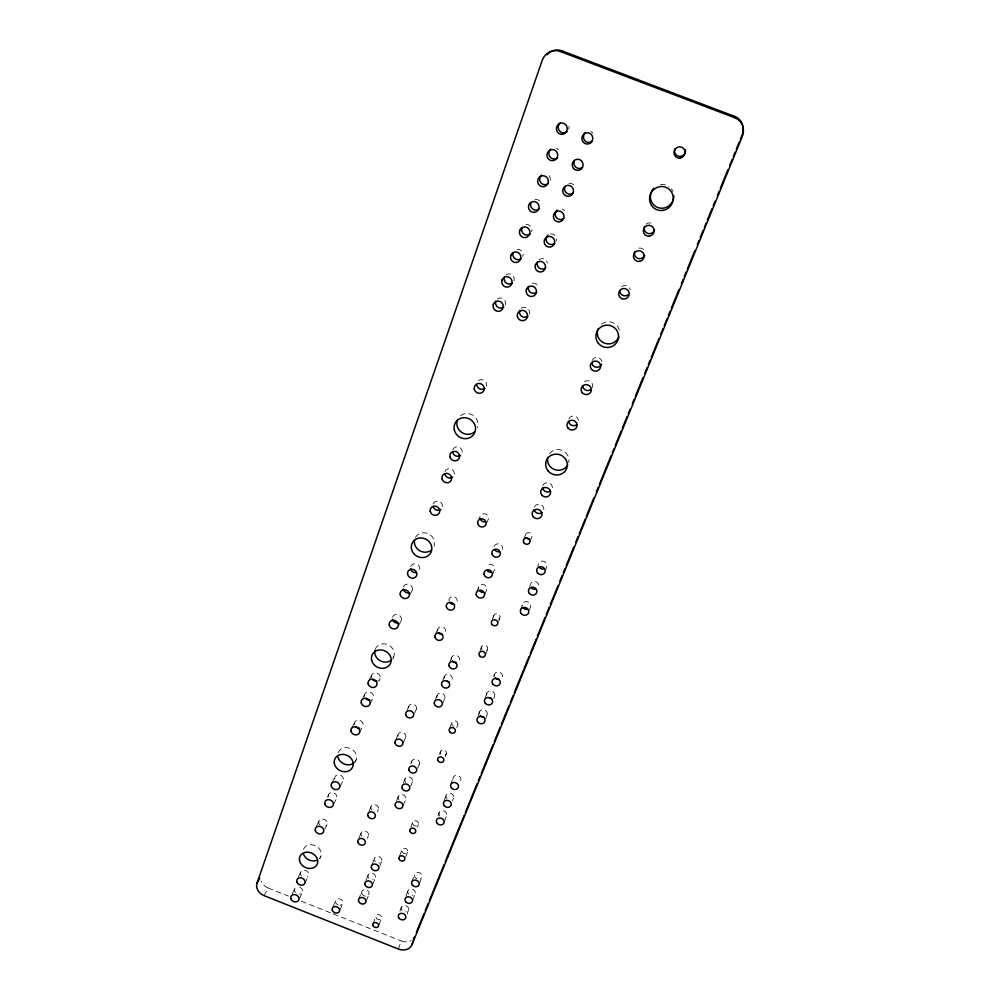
<?xml version="1.0" encoding="UTF-8"?>
<svg xmlns="http://www.w3.org/2000/svg" width="1000" height="1000" viewBox="0 0 1000 1000"><rect width="100%" height="100%" fill="white"/><g stroke="black" fill="none" stroke-linecap="round" stroke-linejoin="round"><path stroke-width="0.75" stroke-dasharray="5 3.75" d="M545.4 570.825L546.725 566.663A4.288 3.962 17.9 0 0 544.2 561.425A4.288 3.962 17.9 0 0 538.725 563.55L537.8 566.312M529.513 609.987L530.462 607.05A4.237 3.862 18.7 0 0 526.888 601.638A4.237 3.862 18.7 0 0 522.388 605.962M493.7 698.812L494.575 696.2M529.637 586.725L530.6 583.888A4.263 3.912 18.3 0 1 536.025 581.8A4.263 3.912 18.3 0 1 538.538 586.987M485.688 718.925L487.038 714.912M520.6 609.812L522.575 603.962M444.475 821.475L446.5 815.588M452.562 800.975L453.55 798.088M493.612 676.775L494.487 674.225M478.038 715.913L479.412 711.925M398.4 949.062L401.213 940.938A10.825 8.888 21 0 0 411.037 940.612M485.1 698.4L486.912 693.188M412.788 900.212L415.075 893.675M419.513 883.525L421.75 877.075M407.075 914.062L408.462 910.088M444.113 800.938L446.15 795.163M450.737 784.525L453.237 777.425M438.1 815.612L439.137 812.688M411.788 881.938L414.55 874.225M399.925 911.225L401.337 907.262M406.037 896.05L407.9 890.837M530.325 541.013L531.763 537.038A3.35 3.125 19.9 0 0 528.938 532.7A3.35 3.125 19.9 0 0 525.363 536.225M485.688 654.225L487.512 649.275M498.537 621.575L499.837 618.013M445.225 756.675L446.25 753.913M456.725 727.5L457.725 724.812M417.475 827.013L418.4 824.55M378.988 924.825L381.475 918.188M405.688 857.038L407.575 852M524.025 538.562L525.513 534.612M480.075 650.612L481.475 646.912M492.4 619.175L493.75 615.625M439.375 754.375L440.425 751.612M449.3 729.2L451.838 722.5M372.938 923.95L375.975 916M399.538 856.05L401.95 849.762M410.838 827.212L412.713 822.3M372.725 884.312L375.3 877.9M379.712 866.287L381.75 861.225M366.312 900.888L368.913 894.388M417.638 768.238L419.325 764.05M403.312 805.212L405.637 799.45M410.725 786.112L412.438 781.862M442.638 703.512L444.75 698.3M484.913 594.225L486.65 589.95A4.225 3.862 22.6 0 0 483.038 584.525A4.225 3.862 22.6 0 0 478.612 588.875M492.75 573.95L494.45 569.788A4.25 3.912 22.6 0 0 491.887 564.587A4.25 3.912 22.6 0 0 486.525 566.7M371.962 864.675L374.55 858.363M366.05 880.175L368.137 875.062M358.625 899.338L361.812 891.562M396.512 800.85L398.288 796.55M410.737 763.9L411.887 761.125M403.288 783.175L405.037 778.938M435.525 699.212L437.137 695.325M450.125 661.162L451.688 657.438M442.775 680.3L444.375 676.5M476.975 591.125L478.775 586.862M340.012 909.925L342.775 903.4M377.325 811.9L378.363 809.475M367.312 838.312L368.375 835.85M332.9 907.1L335.712 900.6M403.325 742.8L405.675 737.387M414.625 713.175L416.35 709.225M358.988 837.913L361.138 832.987M368.95 811.413L371.062 806.587M395.788 739.837L398.2 734.45M407.038 710.188L408.8 706.263M435.613 633.888L437.812 629.113M486.525 523.2L488.288 519.362A4.312 4.013 25.1 0 0 485.688 514.038A4.312 4.013 25.1 0 0 480.262 516.237L479.038 518.775M319.713 858.825L320.9 856.312M299.45 898.562L302.512 892.138M304.925 883.125L308.55 875.512M324.75 829.325L327.113 824.463M292.075 894.1L294.562 888.975M333.8 804L336.712 798.05M298.087 877.387L300.562 872.337M354.825 762.537L356.163 759.788M340.275 786.175L343.15 780.325M316.562 826.087L318.962 821.237M327.312 797.175L328.488 794.8M359.625 732.5L362.95 725.85M331.95 782.887L334.888 777.062M369.938 704.1L373.2 697.65M392.587 659.137L393.837 656.663M378.8 681.237L380.087 678.7M264.125 895.638L268.075 887.987A10.788 8.85 26.5 0 1 261.062 880.975M351.812 727.837L354.538 722.537M362.7 698.162L364.7 694.312M398.8 625.163L401.262 620.45M369.562 679.112L371.538 675.35M409.825 594.788L412.238 590.262M268.075 887.987L288.325 896.038M301.35 901.225L331.75 913.312M333.2 913.888L401.213 940.938M303.463 849.4A9.4 7.8 25.6 0 1 316.325 846.2A9.4 7.8 25.6 0 1 319.45 858.625M338.137 752.663A9.7 8.325 26.1 0 1 351.525 749.1A9.7 8.325 26.1 0 1 354.637 762.25M375.175 649.35A10.037 8.9 27.1 0 1 389.137 645.362A10.037 8.9 27.1 0 1 392.212 659.325M415.325 537.612A10.388 9.537 29 0 1 428.375 533.763A10.388 9.537 29 0 1 434.162 546.275M460.462 415.725A10.775 10.237 33.5 0 1 477.438 427.812M549.45 453.7A10.788 10.275 18.4 0 1 568.675 462.587M601.413 324.2A11.213 11.075 3.8 0 1 619.55 331.175M671.375 188.8A11.988 11.638 -59 0 1 672.925 191.438M660.462 184.638A11.988 11.638 -59 0 1 669.175 186.675M568.938 126.287A5.613 5.387 -83.3 0 1 568.663 129.175M590.775 131.6A5.613 5.4 -78.8 0 1 593.038 133.275M556.087 148.238A5.537 5.337 -86.3 0 1 558.337 149.887M549.038 175.763A5.463 5.3 89.8 0 1 549.925 181.163M568.95 183.375A5.463 5.312 -84.8 0 1 573.925 185.275M534.925 199.387A5.4 5.25 84.4 0 1 541 203.825M562.35 209.112A5.387 5.275 89.8 0 1 564.575 210.738M525.913 224.55A5.337 5.213 77.2 0 1 531.712 231.688M550.438 233.95A5.312 5.225 81.2 0 1 556.213 241.075M517.025 249.363A5.275 5.162 68.5 0 1 522.8 256.425M538.938 259.812A5.263 5.175 69 0 1 547.375 263.05M505.863 274.925A5.225 5.1 59.7 0 1 514 280.812M532.45 283.113A5.213 5.125 56.4 0 1 538.413 287.425M497.238 299.037A5.175 5.038 52.1 0 1 505.337 304.875M521.237 308.275A5.162 5.062 47.1 0 1 529.325 314.1M299.738 887.237A4.288 3.513 25.4 0 1 302.688 891.225A4.288 3.513 25.4 0 1 299.488 894.212M295.512 892.625A4.288 3.513 25.4 0 1 297.587 886.9M301.512 876.025A4.312 3.55 25.4 0 1 301.7 870.863A4.312 3.55 25.4 0 1 307.613 871.812A4.312 3.55 25.4 0 1 307.413 876.963M319.925 825.037A4.387 3.675 25.7 0 1 320.138 819.712A4.387 3.675 25.7 0 1 326.163 820.65A4.387 3.675 25.7 0 1 325.938 825.975M328.413 796.787A4.425 3.75 25.9 0 1 330.938 792.675A4.425 3.75 25.9 0 1 336.225 794.775A4.425 3.75 25.9 0 1 335.513 799.6M334.8 779.062A4.45 3.787 26 0 1 337.35 774.9A4.45 3.787 26 0 1 342.663 777A4.45 3.787 26 0 1 341.95 781.888M354.425 724.613A4.525 3.925 26.4 0 1 357.062 720.288A4.525 3.925 26.4 0 1 362.475 722.425A4.525 3.925 26.4 0 1 361.712 727.475M364.6 696.413A4.575 4 26.7 0 1 367.262 692.013A4.575 4 26.7 0 1 372.738 694.163A4.575 4 26.7 0 1 371.95 699.312M371.425 677.475A4.6 4.05 26.9 0 1 374.125 673.025A4.6 4.05 26.9 0 1 379.625 675.175A4.6 4.05 26.9 0 1 378.825 680.387M392.55 617.038A4.688 4.2 27.6 0 1 399.412 615.363A4.688 4.2 27.6 0 1 399.963 622.2M403.438 586.825A4.725 4.288 28.1 0 1 410.387 585.087A4.725 4.288 28.1 0 1 410.913 592.05M410.75 566.512A4.763 4.338 28.4 0 1 416.662 564.15A4.763 4.338 28.4 0 1 419.613 569.975M433.275 504.025A4.85 4.5 29.9 0 1 439.325 501.525A4.85 4.5 29.9 0 1 442.3 507.537M444.963 471.6A4.9 4.6 31 0 1 451.087 469.038A4.9 4.6 31 0 1 454.075 475.138M452.812 449.8A4.938 4.65 32 0 1 459 447.188A4.938 4.65 32 0 1 462 453.363M478.462 380.6A5.038 4.838 36.6 0 1 486.388 386.262M534.375 507.15A4.913 4.612 19.5 0 1 540.638 504.637A4.913 4.612 19.5 0 1 543.525 510.7M542.825 485.55A4.938 4.675 19.1 0 1 549.15 482.987A4.938 4.675 19.1 0 1 552.038 489.125M568.875 419.012A5.038 4.862 16.9 0 1 578.55 420.138M584.5 381.712A5.1 4.963 14.3 0 1 592.463 387.45M592.062 360.525A5.138 5.025 11.4 0 1 601.912 361.613M621.763 286.588A5.263 5.213 -28.7 0 1 630.237 289.85M638.925 248.113A5.362 5.288 -50.5 0 1 643.875 250M646.25 224.1A5.438 5.325 -55.7 0 1 651.562 223.212M361.95 836.35A3.887 3.275 23.8 0 1 362.212 831.637A3.887 3.275 23.8 0 1 367.575 832.475A3.887 3.275 23.8 0 1 367.312 837.188M338.15 904.925A3.8 3.125 23.8 0 1 336.312 899.675A3.8 3.125 23.8 0 1 342.362 900.662A3.8 3.125 23.8 0 1 340.062 905.238M398.088 736.275A4.025 3.5 24 0 1 400.475 732.463A4.025 3.5 24 0 1 405.288 734.362A4.025 3.5 24 0 1 404.562 738.825M371.875 810.013A3.925 3.337 23.9 0 1 372.15 805.225A3.925 3.337 23.9 0 1 377.562 806.05A3.925 3.337 23.9 0 1 377.287 810.85M437.675 631.062A4.162 3.738 24.4 0 1 440.213 626.962A4.162 3.738 24.4 0 1 445.188 628.913A4.162 3.738 24.4 0 1 444.375 633.688M408.675 708.125A4.062 3.562 24.1 0 1 411.112 704.237A4.062 3.562 24.1 0 1 415.962 706.137A4.062 3.562 24.1 0 1 415.213 710.688M449.012 600.925A4.2 3.812 24.5 0 1 453.363 596.613A4.2 3.812 24.5 0 1 456.975 601.987M416.95 878.65A3.875 3.237 21.1 0 1 414.812 873.713A3.875 3.237 21.1 0 1 420.513 873.312A3.875 3.237 21.1 0 1 420.662 878.388M408.663 894.112A3.85 3.2 21.2 0 1 409.513 889.25A3.85 3.2 21.2 0 1 415 891.438A3.85 3.2 21.2 0 1 412.25 895.537M402.1 910.512A3.837 3.162 21.2 0 1 402.925 905.7A3.837 3.162 21.2 0 1 408.387 907.862A3.837 3.162 21.2 0 1 405.662 911.925M375.337 861.7A3.875 3.237 22.9 0 1 376.138 856.762A3.875 3.237 22.9 0 1 381.65 858.938A3.875 3.237 22.9 0 1 378.938 863.125M368.938 878.35A3.85 3.2 22.9 0 1 369.725 873.475A3.85 3.2 22.9 0 1 375.2 875.638A3.85 3.2 22.9 0 1 372.512 879.775M441.025 754.375A3.125 2.725 21.6 0 1 441.75 750.25A3.125 2.725 21.6 0 1 446.213 752.013A3.125 2.725 21.6 0 1 443.938 755.525M453.1 779.225A4 3.462 20.5 0 1 455.55 775.487A4 3.462 20.5 0 1 460.35 777.375A4 3.462 20.5 0 1 459.538 781.775M446.9 798.637A3.975 3.413 20.6 0 1 447.287 793.763A3.975 3.413 20.6 0 1 452.812 794.6A3.975 3.413 20.6 0 1 452.425 799.475M439.9 816.125A3.962 3.375 20.7 0 1 440.262 811.312A3.962 3.375 20.7 0 1 445.75 812.15A3.962 3.375 20.7 0 1 445.375 816.963M411.763 762.925A4 3.45 22.8 0 1 414.162 759.175A4 3.45 22.8 0 1 418.95 761.062A4 3.45 22.8 0 1 418.2 765.475M405.825 782.425A3.975 3.413 22.8 0 1 406.15 777.537A3.975 3.413 22.8 0 1 411.65 778.363A3.975 3.413 22.8 0 1 411.325 783.25M399.075 800A3.95 3.375 22.9 0 1 399.387 795.163A3.95 3.375 22.9 0 1 404.85 796A3.95 3.375 22.9 0 1 404.538 800.825M482.062 649.85A3.237 2.913 21 0 1 482.413 645.725A3.237 2.913 21 0 1 486.925 646.338A3.237 2.913 21 0 1 486.575 650.475M453.775 726.237A3.162 2.775 21.5 0 1 452.062 722.075A3.162 2.775 21.5 0 1 456.75 721.625A3.162 2.775 21.5 0 1 456.825 725.95M494.325 676.137A4.138 3.7 19.6 0 1 496.925 672.125A4.138 3.7 19.6 0 1 501.887 674.075A4.138 3.7 19.6 0 1 501 678.75M486.737 695.088A4.112 3.65 19.8 0 1 489.325 691.125A4.112 3.65 19.8 0 1 494.25 693.05A4.112 3.65 19.8 0 1 493.375 697.688M479.263 713.8A4.088 3.613 20 0 1 481.812 709.887A4.088 3.613 20 0 1 486.712 711.812A4.088 3.613 20 0 1 485.85 716.388M451.538 659.362A4.138 3.7 22.7 0 1 455.825 655.225A4.138 3.7 22.7 0 1 459.387 660.462M444.225 678.4A4.112 3.65 22.7 0 1 446.737 674.412A4.112 3.65 22.7 0 1 451.662 676.35A4.112 3.65 22.7 0 1 450.85 681M437 697.2A4.088 3.613 22.8 0 1 439.5 693.275A4.088 3.613 22.8 0 1 444.387 695.188A4.088 3.613 22.8 0 1 443.587 699.788M493.612 617.175A3.275 2.975 20.8 0 1 495.675 613.938A3.275 2.975 20.8 0 1 499.588 615.462A3.275 2.975 20.8 0 1 498.888 619.237M494.363 546.263A4.288 3.962 22.5 0 1 499.775 544.125A4.288 3.962 22.5 0 1 502.337 549.375M401.85 851.1A3.025 2.55 21.9 0 0 406.737 853.025A3.025 2.55 21.9 0 0 405.7 848.512A3.025 2.55 21.9 0 0 401.85 851.1M375.9 917.275A2.963 2.438 22.1 0 0 380.662 919.175A2.963 2.438 22.1 0 0 379.625 914.825A2.963 2.438 22.1 0 0 375.9 917.275M361.712 893.225A3.825 3.162 22.9 0 0 367.875 895.675A3.825 3.162 22.9 0 0 366.5 890.025A3.825 3.162 22.9 0 0 361.712 893.225M412.625 823.65A3.062 2.6 21.9 0 0 417.55 825.6A3.062 2.6 21.9 0 0 416.512 821A3.062 2.6 21.9 0 0 412.625 823.65"/><path stroke-width="1.5" d="M742.487 134.012A14.612 13.85 -57 0 0 734.663 116.4L561.962 50.85L560.125 51.45A14.737 13.9 -83 0 0 542.212 60.425L256.975 883.225A10.888 8.9 26.5 0 0 264.125 895.638L398.4 949.062A10.925 8.938 21 0 0 411.9 944.85L414.15 938.088M416.375 932.4L424.038 913.612M425.225 910.725L428.175 903.5M429.35 900.612L444.113 864.5M445.288 861.6L464.175 815.375M465.35 812.487L477.163 783.587M478.338 780.7L480.112 776.363M481.287 773.475L493.1 744.575M494.275 741.688L500.175 727.25M501.362 724.35L509.025 705.575M510.213 702.688L513.162 695.462M514.338 692.575L529.1 656.45M530.275 653.562L536.175 639.113M537.362 636.225L545.025 617.45M546.213 614.55L549.163 607.325M550.337 604.438L558.013 585.662M559.788 581.325L562.15 575.55M563.325 572.663L565.1 568.325M566.275 565.438L573.95 546.65M575.725 542.312L578.075 536.538M579.263 533.65L585.163 519.2M586.337 516.312L594.012 497.537M596.375 491.75L598.15 487.413M599.325 484.525L611.125 455.637M612.312 452.75L614.087 448.413M615.262 445.525L621.163 431.075M622.35 428.188L627.062 416.625M628.25 413.738L630.013 409.4M632.375 403.625L634.15 399.288M635.325 396.4L643 377.612M644.775 373.288L647.138 367.5M648.312 364.613L650.088 360.288M651.263 357.388L658.938 338.612M660.7 334.275L663.062 328.5M664.25 325.613L667.2 318.387M668.375 315.5L670.15 311.163M671.325 308.275L679 289.488M681.363 283.712L683.138 279.375M684.312 276.488L686.087 272.15M687.262 269.262L694.938 250.487M697.3 244.7L699.062 240.375M700.25 237.475L703.2 230.25M704.375 227.362L706.15 223.038M707.325 220.138L712.05 208.588M713.238 205.7L715 201.363M717.362 195.588L719.137 191.25M720.312 188.363L727.987 169.575M729.762 165.238L732.113 159.462M733.3 156.575L735.075 152.238M736.25 149.35L739.2 142.125M740.375 139.238L742.15 134.9L742.3 136.438L411.9 944.85M256.975 883.225L259.65 878.188M560.125 51.45L734.737 117.737A14.775 14 -56.8 0 1 742.3 136.438M734.663 116.4L734.737 117.737M414.363 937.262A10.825 8.888 21 0 1 413.387 938.725M548.362 53.5A14.575 13.75 -82.8 0 1 561.962 50.85M547.05 54.825A14.575 13.75 -82.8 0 1 547.688 54.138M317.162 860.212A9.4 7.8 25.6 0 1 303.312 853.538M353.537 763.213A9.7 8.325 26.1 0 1 337.938 757.062M391.062 660.362A10.037 8.9 27.1 0 1 379.712 660.487A10.037 8.9 27.1 0 1 374.862 650.45M431.238 550.262A10.388 9.537 29 0 1 419.425 550.562A10.388 9.537 29 0 1 414.5 539.925M474.338 432.113A10.775 10.237 33.5 0 1 457.388 420.05M567.7 465.037A10.788 10.275 18.4 0 1 547.75 457.312M618.913 336.875A11.213 11.075 3.8 0 1 604.412 343.137A11.213 11.075 3.8 0 1 598 328.825M673.85 195.938A11.988 11.638 -59 0 1 657.738 207.5A11.988 11.638 -59 0 1 653.75 188.263M567.038 131.562A5.613 5.387 -83.3 0 1 559.462 130.863A5.613 5.387 -83.3 0 1 560.188 122.95M592.25 141.163A5.613 5.4 -78.8 0 1 584.65 140.463A5.613 5.4 -78.8 0 1 585.438 132.575M557.612 157.7A5.537 5.337 -86.3 0 1 550.1 156.988A5.537 5.337 -86.3 0 1 550.812 149.188M582.638 167.25A5.537 5.35 -81.2 0 1 574.25 161.088M548.337 183.463A5.463 5.3 89.8 0 1 540.875 182.75A5.463 5.3 89.8 0 1 541.562 175.05M573.175 192.963A5.463 5.312 -84.8 0 1 564.837 186.863M539.188 208.875A5.4 5.25 84.4 0 1 530.887 202.825M563.85 218.312A5.387 5.275 89.8 0 1 556.425 217.575A5.387 5.275 89.8 0 1 557.15 210M530.163 233.925A5.337 5.213 77.2 0 1 521.912 227.925M554.65 243.312A5.312 5.225 81.2 0 1 547.288 242.562A5.312 5.225 81.2 0 1 547.975 235.087M521.263 258.625A5.275 5.162 68.5 0 1 513.075 252.688M545.575 267.962A5.263 5.175 69 0 1 537.388 262.025M512.487 282.987A5.225 5.1 59.7 0 1 504.35 277.1M536.625 292.262A5.213 5.125 56.4 0 1 528.5 286.388M503.837 307.013A5.175 5.038 52.1 0 1 495.75 301.175M527.8 316.238A5.162 5.062 47.1 0 1 519.725 310.413M359.688 728.225A4.525 3.925 26.4 0 1 355.475 726.562M369.9 700.075A4.575 4 26.7 0 1 365.65 698.4M376.75 681.162A4.6 4.05 26.9 0 1 372.488 679.488M397.837 623.025A4.688 4.2 27.6 0 1 392.413 619.25M408.775 592.888A4.725 4.288 28.1 0 1 403.3 589.075M416.112 572.638A4.763 4.338 28.4 0 1 410.613 568.787M440.925 509.425A4.85 4.5 29.9 0 1 433.113 506.375M452.688 477.062A4.9 4.6 31 0 1 444.787 474M460.588 455.312A4.938 4.65 32 0 1 452.638 452.225M484.925 388.3A5.038 4.838 36.6 0 1 476.812 385.163M542.062 512.612A4.913 4.612 19.5 0 1 534.15 509.538M550.575 491.062A4.938 4.675 19.1 0 1 542.6 487.962M576.763 424.663A5.038 4.862 16.9 0 1 568.625 421.512M590.913 389.513A5.1 4.963 14.3 0 1 582.688 386.337M601.638 364.212A5.138 5.025 11.4 0 1 591.788 363.113M628.312 294.725A5.263 5.213 -28.7 0 1 619.85 291.475M644.65 255.275A5.362 5.288 -50.5 0 1 637.75 258.35A5.362 5.288 -50.5 0 1 634.763 251.488M654.55 230.175A5.438 5.325 -55.7 0 1 647.588 233.325A5.438 5.325 -55.7 0 1 644.6 226.375M685.487 149.825A5.675 5.438 -61.3 0 1 679.362 156.375A5.675 5.438 -61.3 0 1 674.95 148.85M442.475 634.412A4.162 3.738 24.4 0 1 438.6 632.9M485.05 521.825A4.312 4.013 25.1 0 1 480.087 518.325M453.85 604.312A4.2 3.812 24.5 0 1 449.95 602.788M499.075 679.463A4.138 3.7 19.6 0 1 495.225 677.95M491.475 698.375A4.112 3.65 19.8 0 1 489.375 698.075M483.963 717.062A4.088 3.613 20 0 1 480.163 715.575M456.312 662.688A4.138 3.7 22.7 0 1 452.463 661.175M448.975 681.7A4.112 3.65 22.7 0 1 446.887 681.4M529.212 538.95A3.35 3.125 19.9 0 1 526.087 537.737M543.438 569.075A4.288 3.962 17.9 0 1 539.45 567.513M535.288 589.35A4.263 3.912 18.3 0 1 531.325 587.8M527.238 609.388A4.237 3.862 18.7 0 1 523.3 607.837M499.113 551.8A4.288 3.962 22.5 0 1 495.125 550.25M491.25 572.175A4.25 3.912 22.6 0 1 487.287 570.625M483.475 592.3A4.225 3.862 22.6 0 1 479.55 590.763M299.6 860.962A9.475 7.85 25.5 0 0 314.825 867.05A9.475 7.85 25.5 0 0 311.25 852.925A9.475 7.85 25.5 0 0 299.6 860.962M334.412 763.875A9.787 8.387 26.1 0 0 350.163 770.125A9.787 8.387 26.1 0 0 346.6 755.163A9.787 8.387 26.1 0 0 334.412 763.875M371.625 660.113A10.125 8.963 27.1 0 0 387.925 666.55A10.125 8.963 27.1 0 0 384.387 650.675A10.125 8.963 27.1 0 0 371.625 660.113M411.475 548.962A10.488 9.613 28.9 0 0 428.363 555.6A10.488 9.613 28.9 0 0 424.875 538.713A10.488 9.613 28.9 0 0 411.475 548.962M454.275 429.637A10.888 10.325 33.4 0 0 471.8 436.475A10.888 10.325 33.4 0 0 468.363 418.45A10.888 10.325 33.4 0 0 454.275 429.637M548.125 470.938A10.9 10.362 18.5 0 0 566.663 468.537A10.9 10.362 18.5 0 0 554.75 454.237A10.9 10.362 18.5 0 0 548.125 470.938M598.375 343.288A11.325 11.175 5.1 0 0 617.775 340.425A11.325 11.175 5.1 0 0 605.525 325.275A11.325 11.175 5.1 0 0 598.375 343.288M663.062 210.375A12.112 11.762 -58.8 0 0 670.75 190.888A12.112 11.762 -58.8 0 0 650.413 194.312A12.112 11.762 -58.8 0 0 663.062 210.375M565.288 133.025A5.675 5.438 -83.7 0 0 563.737 123.35A5.675 5.438 -83.7 0 0 556.45 129.662A5.675 5.438 -83.7 0 0 565.288 133.025M590.775 142.738A5.675 5.45 -79.1 0 0 589.275 133.075A5.675 5.45 -79.1 0 0 581.938 139.375A5.675 5.45 -79.1 0 0 590.775 142.738M555.775 159.438A5.6 5.4 -86.7 0 0 554.225 149.887A5.6 5.4 -86.7 0 0 547.013 156.1A5.6 5.4 -86.7 0 0 555.775 159.438M581.075 169.1A5.587 5.412 -81.7 0 0 579.575 159.562A5.587 5.412 -81.7 0 0 572.3 165.75A5.587 5.412 -81.7 0 0 581.075 169.1M539.562 176.975A5.525 5.35 89.1 0 0 541.138 186.4A5.525 5.35 89.1 0 0 548.263 180.3A5.525 5.35 89.1 0 0 539.562 176.975M571.525 195.075A5.513 5.375 -85.4 0 0 570.013 185.662A5.513 5.375 -85.4 0 0 562.812 191.75A5.513 5.375 -85.4 0 0 571.525 195.075M530.375 202.725A5.45 5.312 83.5 0 0 531.938 212.037A5.45 5.312 83.5 0 0 539 206.025A5.45 5.312 83.5 0 0 530.375 202.725M555.325 212.275A5.438 5.325 88.8 0 0 556.85 221.575A5.438 5.325 88.8 0 0 563.962 215.588A5.438 5.325 88.8 0 0 555.325 212.275M519.738 230.375A5.387 5.263 76.1 0 0 525.6 237.587A5.387 5.263 76.1 0 0 528.725 228.863A5.387 5.263 76.1 0 0 519.738 230.375M544.487 239.862A5.375 5.288 79.8 0 0 550.325 247.062A5.375 5.288 79.8 0 0 553.525 238.375A5.375 5.288 79.8 0 0 544.487 239.862M510.812 255.375A5.325 5.213 67.4 0 0 516.638 262.5A5.325 5.213 67.4 0 0 519.725 253.912A5.325 5.213 67.4 0 0 510.812 255.375M535.388 264.812A5.312 5.225 67.3 0 0 541.188 271.938A5.312 5.225 67.3 0 0 544.338 263.363A5.312 5.225 67.3 0 0 535.388 264.812M502.013 280.025A5.275 5.15 58.6 0 0 507.812 287.075A5.275 5.15 58.6 0 0 510.85 278.6A5.275 5.15 58.6 0 0 502.013 280.025M526.413 289.4A5.263 5.175 55 0 0 532.188 296.45A5.263 5.175 55 0 0 535.288 288A5.263 5.175 55 0 0 526.413 289.4M493.338 304.337A5.225 5.088 51.3 0 0 499.1 311.312A5.225 5.088 51.3 0 0 502.1 302.962A5.225 5.088 51.3 0 0 493.338 304.337M517.337 316.312A5.213 5.112 46.2 0 0 525.725 319.562A5.213 5.112 46.2 0 0 524.188 310.712A5.213 5.112 46.2 0 0 517.337 316.312M290.763 898.538A4.325 3.538 25.4 0 0 297.7 901.3A4.325 3.538 25.4 0 0 296.05 894.925A4.325 3.538 25.4 0 0 290.763 898.538M296.788 881.812A4.35 3.575 25.4 0 0 303.775 884.587A4.35 3.575 25.4 0 0 302.113 878.15A4.35 3.575 25.4 0 0 296.788 881.812M315.287 830.462A4.425 3.7 25.7 0 0 322.388 833.288A4.425 3.7 25.7 0 0 320.737 826.65A4.425 3.7 25.7 0 0 315.287 830.462M324.85 803.888A4.462 3.762 25.9 0 0 332.025 806.737A4.462 3.762 25.9 0 0 330.375 800A4.462 3.762 25.9 0 0 324.85 803.888M331.275 786.05A4.487 3.812 26 0 0 338.5 788.913A4.487 3.812 26 0 0 336.838 782.1A4.487 3.812 26 0 0 331.275 786.05M351.025 731.237A4.575 3.95 26.4 0 0 358.375 734.137A4.575 3.95 26.4 0 0 356.725 727.1A4.575 3.95 26.4 0 0 351.025 731.237M361.25 702.837A4.612 4.025 26.6 0 0 368.675 705.775A4.612 4.025 26.6 0 0 367.025 698.612A4.612 4.025 26.6 0 0 361.25 702.837M368.125 683.763A4.638 4.075 26.8 0 0 375.588 686.712A4.638 4.075 26.8 0 0 373.95 679.488A4.638 4.075 26.8 0 0 368.125 683.763M389.25 625.112A4.725 4.237 27.6 0 0 396.863 628.1A4.725 4.237 27.6 0 0 395.225 620.625A4.725 4.237 27.6 0 0 389.25 625.112M400.213 594.7A4.775 4.312 28 0 0 407.9 597.712A4.775 4.312 28 0 0 406.262 590.112A4.775 4.312 28 0 0 400.213 594.7M407.562 574.263A4.812 4.375 28.4 0 0 415.312 577.3A4.812 4.375 28.4 0 0 413.675 569.6A4.812 4.375 28.4 0 0 407.562 574.263M430.238 511.35A4.9 4.537 29.9 0 0 438.125 514.425A4.9 4.537 29.9 0 0 436.512 506.475A4.9 4.537 29.9 0 0 430.238 511.35M441.987 478.7A4.95 4.638 31 0 0 449.963 481.8A4.95 4.638 31 0 0 448.35 473.7A4.95 4.638 31 0 0 441.987 478.7M449.9 456.737A4.988 4.688 31.9 0 0 457.925 459.862A4.988 4.688 31.9 0 0 456.325 451.675A4.988 4.688 31.9 0 0 449.9 456.737M474.275 389.087A5.088 4.888 36.4 0 0 482.463 392.262A5.088 4.888 36.4 0 0 480.875 383.775A5.088 4.888 36.4 0 0 474.275 389.087M533.3 516.825A4.963 4.65 19.6 0 0 541.7 515.788A4.963 4.65 19.6 0 0 536.25 509.338A4.963 4.65 19.6 0 0 533.3 516.825M541.812 495.1A4.988 4.713 19.2 0 0 550.288 494.025A4.988 4.713 19.2 0 0 544.812 487.512A4.988 4.713 19.2 0 0 541.812 495.1M568.088 428.162A5.088 4.9 17 0 0 576.763 426.975A5.088 4.9 17 0 0 571.2 420.262A5.088 4.9 17 0 0 568.088 428.162M582.275 392.713A5.15 5 14.7 0 0 591.062 391.463A5.15 5 14.7 0 0 585.462 384.637A5.15 5 14.7 0 0 582.275 392.713M591.462 369.288A5.188 5.075 12 0 0 600.325 368.013A5.188 5.075 12 0 0 594.7 361.112A5.188 5.075 12 0 0 591.462 369.288M622.013 298.688A5.312 5.275 -25.7 0 0 629.2 292.95A5.312 5.275 -25.7 0 0 620.65 289.65A5.312 5.275 -25.7 0 0 622.013 298.688M639.538 261.425A5.412 5.337 -49.6 0 0 642.975 252.712A5.412 5.337 -49.6 0 0 633.763 254.2A5.412 5.337 -49.6 0 0 639.538 261.425M649.5 236.15A5.487 5.375 -55.3 0 0 652.987 227.3A5.487 5.375 -55.3 0 0 643.7 228.837A5.487 5.375 -55.3 0 0 649.5 236.15M680.275 158.075A5.737 5.5 -61.3 0 0 683.913 148.837A5.737 5.5 -61.3 0 0 674.375 150.512A5.737 5.5 -61.3 0 0 680.275 158.075M357.812 842.1A3.925 3.287 23.8 0 0 364.125 844.613A3.925 3.287 23.8 0 0 362.713 838.737A3.925 3.287 23.8 0 0 357.812 842.1M332.25 910.062A3.837 3.137 23.8 0 0 338.425 912.513A3.837 3.137 23.8 0 0 337.013 906.875A3.837 3.137 23.8 0 0 332.25 910.062M395.075 743.025A4.062 3.525 24 0 0 401.6 745.612A4.062 3.525 24 0 0 400.213 739.375A4.062 3.525 24 0 0 395.075 743.025M367.788 815.575A3.962 3.35 23.9 0 0 374.162 818.1A3.962 3.35 23.9 0 0 372.75 812.138A3.962 3.35 23.9 0 0 367.788 815.575M434.925 637.05A4.2 3.775 24.4 0 0 441.688 639.7A4.2 3.775 24.4 0 0 440.312 633.088A4.2 3.775 24.4 0 0 434.925 637.05M405.737 714.675A4.1 3.588 24.1 0 0 412.325 717.275A4.1 3.588 24.1 0 0 410.938 710.938A4.1 3.588 24.1 0 0 405.737 714.675M477.663 523.425A4.35 4.05 25.1 0 0 484.675 526.163A4.35 4.05 25.1 0 0 483.312 519.113A4.35 4.05 25.1 0 0 477.663 523.425M446.35 606.675A4.237 3.837 24.5 0 0 453.188 609.362A4.237 3.837 24.5 0 0 451.812 602.625A4.237 3.837 24.5 0 0 446.35 606.675M398.975 858.65A3.05 2.562 22 0 0 403.888 860.6A3.05 2.562 22 0 0 402.85 856.05A3.05 2.562 22 0 0 398.975 858.65M372.85 925.225A2.988 2.45 22.1 0 0 377.663 927.138A2.988 2.45 22.1 0 0 376.6 922.775A2.988 2.45 22.1 0 0 372.85 925.225M412.55 885.275A3.912 3.262 21.1 0 0 419.062 884.825A3.912 3.262 21.1 0 0 414.663 880.037A3.912 3.262 21.1 0 0 412.55 885.275M405.875 901.95A3.887 3.225 21.2 0 0 412.337 901.525A3.887 3.225 21.2 0 0 407.962 896.775A3.887 3.225 21.2 0 0 405.875 901.95M399.263 918.45A3.862 3.188 21.2 0 0 405.688 918.037A3.862 3.188 21.2 0 0 401.325 913.325A3.862 3.188 21.2 0 0 399.263 918.45M371.35 867.65A3.9 3.262 22.9 0 0 377.625 870.15A3.9 3.262 22.9 0 0 376.25 864.338A3.9 3.262 22.9 0 0 371.35 867.65M364.9 884.425A3.887 3.225 22.9 0 0 371.15 886.912A3.887 3.225 22.9 0 0 369.762 881.162A3.887 3.225 22.9 0 0 364.9 884.425M358.537 901.012A3.862 3.188 22.9 0 0 364.75 903.475A3.862 3.188 22.9 0 0 363.363 897.788A3.862 3.188 22.9 0 0 358.537 901.012M437.7 759.938A3.162 2.737 21.6 0 0 442.788 761.95A3.162 2.737 21.6 0 0 441.75 757.125A3.162 2.737 21.6 0 0 437.7 759.938M409.812 831.025A3.088 2.612 21.9 0 0 414.775 833A3.088 2.612 21.9 0 0 413.725 828.375A3.088 2.612 21.9 0 0 409.812 831.025M451.5 788.062A4.037 3.487 20.5 0 0 458.263 787.487A4.037 3.487 20.5 0 0 453.75 782.463A4.037 3.487 20.5 0 0 451.5 788.062M444.363 805.875A4.013 3.438 20.7 0 0 451.075 805.325A4.013 3.438 20.7 0 0 446.587 800.35A4.013 3.438 20.7 0 0 444.363 805.875M437.312 823.475A3.987 3.4 20.8 0 0 443.975 822.95A3.987 3.4 20.8 0 0 439.513 818.012A3.987 3.4 20.8 0 0 437.312 823.475M408.888 769.887A4.037 3.475 22.8 0 0 415.387 772.45A4.037 3.475 22.8 0 0 414.025 766.3A4.037 3.475 22.8 0 0 408.888 769.887M402.013 787.8A4.013 3.438 22.9 0 0 408.462 790.35A4.013 3.438 22.9 0 0 407.1 784.262A4.013 3.438 22.9 0 0 402.013 787.8M395.213 805.5A3.987 3.4 22.9 0 0 401.625 808.05A3.987 3.4 22.9 0 0 400.262 802.025A3.987 3.4 22.9 0 0 395.213 805.5M479.738 656.025A3.275 2.938 21.1 0 0 485.238 655.462A3.275 2.938 21.1 0 0 481.6 651.3A3.275 2.938 21.1 0 0 479.738 656.025M449.888 732.038A3.188 2.788 21.5 0 0 455.225 731.538A3.188 2.788 21.5 0 0 451.662 727.537A3.188 2.788 21.5 0 0 449.888 732.038M493.038 684.35A4.188 3.725 19.7 0 0 500.075 683.65A4.188 3.725 19.7 0 0 495.45 678.363A4.188 3.725 19.7 0 0 493.038 684.35M485.4 703.413A4.15 3.675 19.9 0 0 492.388 702.738A4.15 3.675 19.9 0 0 487.788 697.5A4.15 3.675 19.9 0 0 485.4 703.413M477.863 722.237A4.125 3.638 20 0 0 484.8 721.587A4.125 3.638 20 0 0 480.213 716.4A4.125 3.638 20 0 0 477.863 722.237M448.938 665.588A4.175 3.725 22.7 0 0 455.662 668.225A4.175 3.725 22.7 0 0 454.312 661.7A4.175 3.725 22.7 0 0 448.938 665.588M441.575 684.762A4.15 3.675 22.8 0 0 448.263 687.387A4.15 3.675 22.8 0 0 446.912 680.925A4.15 3.675 22.8 0 0 441.575 684.762M434.3 703.7A4.125 3.638 22.8 0 0 440.95 706.312A4.125 3.638 22.8 0 0 439.588 699.925A4.125 3.638 22.8 0 0 434.3 703.7M524.113 543.038A3.388 3.15 20 0 0 529.85 542.337A3.388 3.15 20 0 0 526.112 537.962A3.388 3.15 20 0 0 524.113 543.038M492.1 624.55A3.3 2.988 20.8 0 0 497.663 623.95A3.3 2.988 20.8 0 0 494 619.738A3.3 2.988 20.8 0 0 492.1 624.55M537.612 573.062A4.338 4 18 0 0 544.95 572.225A4.338 4 18 0 0 540.2 566.638A4.338 4 18 0 0 537.612 573.062M529.412 593.525A4.3 3.95 18.4 0 0 536.7 592.7A4.3 3.95 18.4 0 0 531.975 587.175A4.3 3.95 18.4 0 0 529.412 593.525M521.325 613.713A4.275 3.9 18.7 0 0 528.562 612.925A4.275 3.9 18.7 0 0 523.85 607.45A4.275 3.9 18.7 0 0 521.325 613.713M491.912 553.688A4.325 4 22.6 0 0 498.888 556.413A4.325 4 22.6 0 0 497.562 549.462A4.325 4 22.6 0 0 491.912 553.688M484.012 574.25A4.3 3.95 22.6 0 0 490.938 576.962A4.3 3.95 22.6 0 0 489.613 570.087A4.3 3.95 22.6 0 0 484.012 574.25M476.213 594.562A4.275 3.9 22.6 0 0 483.1 597.263A4.275 3.9 22.6 0 0 481.763 590.462A4.275 3.9 22.6 0 0 476.213 594.562"/></g></svg>
